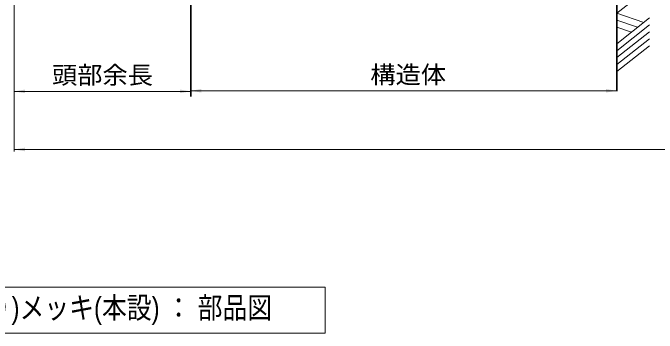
# Model space of a CAD drawing. Units: millimetres at full size, sheet at 1:2; details may follow other scales. Extents: x 1970 to 3652, y 1102 to 2290.
# Drawn here: x 2201 to 2502.3, y 1728.4 to 1878.2 of the extents above; entities that cross this region are included whole.
import ezdxf
from ezdxf.enums import TextEntityAlignment as Align

# ---------------------------------------------------------------- set-up
doc = ezdxf.new("R2010")
doc.units = ezdxf.units.MM
doc.header["$LTSCALE"] = 2
for name, color, linetype, lineweight in [('1外形線', 7, 'Continuous', 35), ('2細い実線', 3, 'Continuous', 20), ('6寸法線', 4, 'Continuous', 13), ('7 枠・タイトル', 7, 'Continuous', 13)]:
    doc.layers.add(name, color=color, linetype=linetype, lineweight=lineweight)
doc.styles.add('ＭＳ Ｐゴシック', font='')
doc.styles.get('ＭＳ Ｐゴシック').set_extended_font_data('MS PGothic')

# ---------------------------------------------------------------- blocks, each defined once
blk = doc.blocks.new('filled_arrow')
at = {"color": 0, "linetype": 'Continuous', "lineweight": -2}
blk.add_solid([(7.5, 1.25), (0, 0), (7.5, -1.25)], dxfattribs=at)

msp = doc.modelspace()

# ---------------------------------------------------------------- linework, layer by layer
at = {"layer": '1外形線'}
for p, q in [((2284.2, 1839.081), (2284.202, 1938.507)), ((2483.438, 1841.547), (2483.44, 1931.001))]:
    msp.add_line(p, q, dxfattribs=at)
at = {"layer": '2細い実線'}
for p, q in [((2483.439, 1878.08), (2498.734, 1890.124)), ((2496.069, 1873.756), (2483.439, 1878.08)), ((2483.439, 1863.81), (2498.734, 1875.853)), ((2493.183, 1871.483), (2483.44, 1874.82)), ((2483.439, 1860.549), (2498.734, 1872.593)), ((2490.298, 1869.211), (2483.439, 1871.559)), ((2483.439, 1857.289), (2498.733, 1869.332)), ((2483.439, 1854.029), (2498.733, 1866.072)), ((2483.438, 1850.767), (2498.733, 1862.811))]:
    msp.add_line(p, q, dxfattribs=at)
at = {"layer": '6寸法線'}
for p, q in [((2201.629, 1953.532), (2201.629, 1840.529)), ((2201.626, 1846.939), (2201.626, 1813.344)), ((2201.629, 1841.529), (2284.198, 1841.529)), ((2284.194, 1839.573), (2284.194, 1842.791)), ((2284.194, 1841.791), (2483.432, 1841.791)), ((2284.198, 1842.029), (2284.198, 1842.529)), ((2483.432, 1842.029), (2483.432, 1842.791)), ((2201.626, 1814.344), (3465.225, 1814.344))]:
    msp.add_line(p, q, dxfattribs=at)
at = {"layer": '7 枠・タイトル'}
for p, q in [((2041.317, 1750.004), (2347, 1750.004)), ((2347, 1750.004), (2347, 1728.433)), ((2041.317, 1728.433), (2347, 1728.433))]:
    msp.add_line(p, q, dxfattribs=at)

# ---------------------------------------------------------------- block references
at = {"layer": '6寸法線', "xscale": 0.667, "yscale": 0.667}
for p in [(2201.629, 1841.529), (2284.194, 1841.791), (2201.626, 1814.344)]:
    msp.add_blockref('filled_arrow', p, dxfattribs=at)
at = {"layer": '6寸法線', "xscale": 0.667, "yscale": 0.667, "rotation": 180}
for p in [(2284.198, 1841.529), (2483.432, 1841.791)]:
    msp.add_blockref('filled_arrow', p, dxfattribs=at)

# ---------------------------------------------------------------- texts
at = {"layer": '6寸法線', "style": 'ＭＳ Ｐゴシック', "width": 1.05}
for s, p in [('頭部余長', (2242.913, 1849.14)), ('構造体', (2385.88, 1849.33))]:
    msp.add_text(s, height=8.248, dxfattribs=at).set_placement(p, align=Align.MIDDLE_CENTER)
at = {"layer": '7 枠・タイトル', "style": 'ＭＳ Ｐゴシック', "width": 0.85}
msp.add_text('ＳＴロックボルト（Ｄ１９)メッキ(本設) ： 部品図', height=10.02, dxfattribs=at).set_placement((2060.988, 1732.296), align=Align.BOTTOM_LEFT)

doc.saveas('drawing.dxf')
